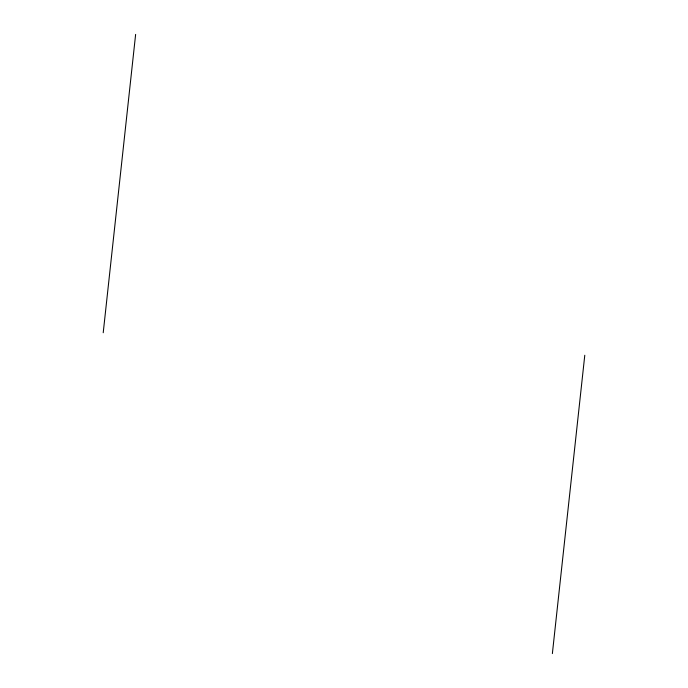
<?xml version="1.0" encoding="UTF-8"?>
<svg xmlns="http://www.w3.org/2000/svg" width="688" height="688" viewBox="0 0 688 688"><rect width="100%" height="100%" fill="white"/><g stroke="black" fill="none" stroke-linecap="round" stroke-linejoin="round"><path stroke-width="1.03" d="M103.217 332.743L135.631 34.4M552.369 653.6L584.783 355.257"/></g></svg>
